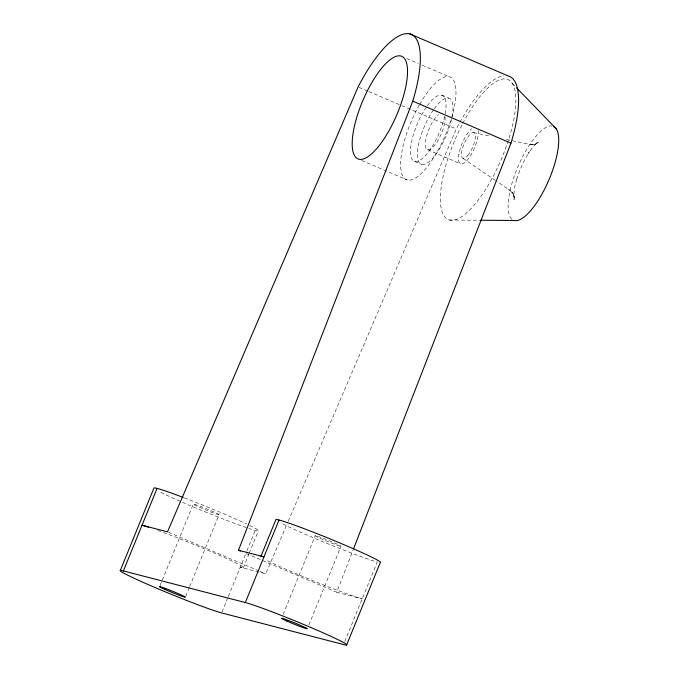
<?xml version="1.0" encoding="UTF-8"?>
<svg xmlns="http://www.w3.org/2000/svg" width="679" height="679" viewBox="0 0 679 679"><rect width="100%" height="100%" fill="white"/><g stroke="black" fill="none" stroke-linecap="round" stroke-linejoin="round"><path stroke-width="0.51" stroke-dasharray="3.4 2.55" d="M246.265 553.572L336.708 592.232L353.173 549.786M160.032 585.646L193.32 504.073M185.74 596.247L189.314 587.513M189.704 586.537L219.037 514.674A13.945 0.654 22.2 0 0 200.806 506.534A13.945 0.654 22.2 0 0 198.692 506.907A13.945 0.654 22.2 0 0 219.037 514.674M221.999 611.94L227.949 597.359M228.348 596.383L246.579 551.696M246.978 550.728L255.287 530.367M243.303 567.729L248.845 554.149M249.244 553.181L258.343 530.876M283.16 614.359L315.26 535.697M308.877 624.96L340.977 546.298A13.945 0.654 22.2 0 0 322.746 538.158A13.945 0.654 22.2 0 0 320.641 538.532A13.945 0.654 22.2 0 0 340.977 546.298M344.737 641.621L377.235 561.991A56.586 2.665 22.2 0 1 330.036 544.651A56.586 2.665 22.2 0 1 280.478 522.805M157.74 530.409A56.586 2.665 22.2 0 1 221.49 556.237A56.586 2.665 22.2 0 1 240.247 567.22L265.735 573.831L287.837 522.236M288.252 521.26L456.305 128.942A87.667 28.942 -66.9 0 1 503.708 75.734M449.362 220.03L479.671 220.234M473.662 132.609L490.068 136.063M506.466 139.518L529.017 144.271L533.1 144.576L530.562 144.831L534.56 144.101L538.328 142.386L534.645 144.686L537.479 142.378L532.947 147.012L528.321 153.378L529.314 151.706L524.383 160.286L520.038 169.75L516.575 179.434L516.931 178.17L514.826 186.445L513.867 193.77L514.113 199.643L513.799 195.773L515.081 199.363L512.501 192.106L513.655 195.331L511.372 191.86L508.393 189.169L510.158 190.493L497.096 181.582M336.708 592.232L362.196 598.844A56.586 2.665 22.2 0 1 315.005 581.504A56.586 2.665 22.2 0 1 265.438 559.657M406.729 58.547L418.349 63.512M422.219 65.167L449.337 76.761M441.817 95.187L448.734 98.141M359.055 87.37L367.806 91.113M368.782 91.529L400.873 105.245M401.841 105.661L456.305 128.942M427.677 149.736L460.88 163.928M414.742 161.517L421.659 164.479M361.712 160.49L407.222 179.943M168.485 532.26L258.928 570.92M259.904 571.336L265.735 573.831M463.137 158.402L496.222 180.987M512.187 83.305L515.862 87.099M249.626 525.444A56.586 2.665 22.2 0 1 248.887 528.423M246.384 527.583A56.586 2.665 22.2 0 1 158.538 491.18M184.365 497.877A56.586 2.665 22.2 0 1 246.553 523.967M462.781 123.366A76.107 25.123 -66.9 0 1 515.701 105.432A76.107 25.123 -66.9 0 1 456.398 219.393A76.107 25.123 -66.9 0 1 461.788 125.275M419.698 104.294A55.788 18.418 -66.9 0 1 455.422 100.373A55.788 18.418 -66.9 0 1 410.014 180.088A55.788 18.418 -66.9 0 1 419.206 105.16M427.337 105.78A35.86 11.84 -66.9 0 1 445.076 114.369M444.703 116.143A35.86 11.84 -66.9 0 1 424.112 156.976A35.86 11.84 -66.9 0 1 410.523 149.753A35.86 11.84 -66.9 0 1 426.752 106.595M445.025 116.915A19.92 6.578 -66.9 0 1 434.866 144.983A19.92 6.578 -66.9 0 1 425.478 141.546A19.92 6.578 -66.9 0 1 438.498 114.522M478.126 130.376A19.92 6.578 -66.9 0 1 468.493 158.623A19.92 6.578 -66.9 0 1 458.639 156.068A19.92 6.578 -66.9 0 1 471.693 128.713M434.254 108.733A35.86 11.84 -66.9 0 1 451.993 117.323M451.62 119.097A35.86 11.84 -66.9 0 1 431.029 159.93A35.86 11.84 -66.9 0 1 417.441 152.707A35.86 11.84 -66.9 0 1 433.669 109.557M511.83 219.215A51.001 16.839 -66.9 0 1 517.992 166.55A51.001 16.839 -66.9 0 1 551.789 125.971M467.865 155.449A13.945 4.6 -66.9 0 0 474.646 133.347A13.945 4.6 -66.9 0 0 462.688 147.716A13.945 4.6 -66.9 0 0 467.865 155.449"/><path stroke-width="1.02" d="M240.425 551.076L238.482 550.245L412.747 101.129A87.667 28.942 -66.9 0 0 409.938 33.95L508.164 75.938A87.667 28.942 -66.9 0 1 510.973 143.116L353.555 548.802M120.327 570.419L154.014 487.87A56.586 2.665 22.2 0 1 183.338 497.486M123.374 570.929L245.323 602.553A56.586 2.665 22.2 0 1 312.696 628.279A56.586 2.665 22.2 0 1 343.549 644.541L221.6 612.916A56.586 2.665 22.2 0 1 154.226 587.182A56.586 2.665 22.2 0 1 123.374 570.929L157.07 488.379M245.323 602.553L279.01 520.004M346.596 645.05L380.291 562.501A56.586 2.665 22.2 0 0 333.058 540.136A56.586 2.665 22.2 0 0 275.954 519.494L260.914 556.347A56.586 2.665 22.2 0 1 263.97 556.856L238.482 550.245M480.724 220.242L514.173 220.471A51.001 16.839 -66.9 0 0 549.379 178.798A51.001 16.839 -66.9 0 0 553.504 126.413M412.747 101.129L510.973 143.116M516.6 87.863L556.279 128.84M148.429 527.167A56.586 2.665 22.2 0 0 142.03 525.232L167.518 531.844L358.079 86.954A87.667 28.942 -66.9 0 1 409.938 33.95M165.005 589.457A13.945 0.654 22.2 0 0 185.35 597.223A13.945 0.654 22.2 0 0 167.11 589.083A13.945 0.654 22.2 0 0 165.005 589.457M286.954 621.081A13.945 0.654 22.2 0 0 307.29 628.847A13.945 0.654 22.2 0 0 289.059 620.716A13.945 0.654 22.2 0 0 286.954 621.081M377.702 147.436A55.788 18.418 -66.9 0 0 404.862 59.031A55.788 18.418 -66.9 0 0 357.018 116.499A55.788 18.418 -66.9 0 0 377.702 147.436"/></g></svg>
